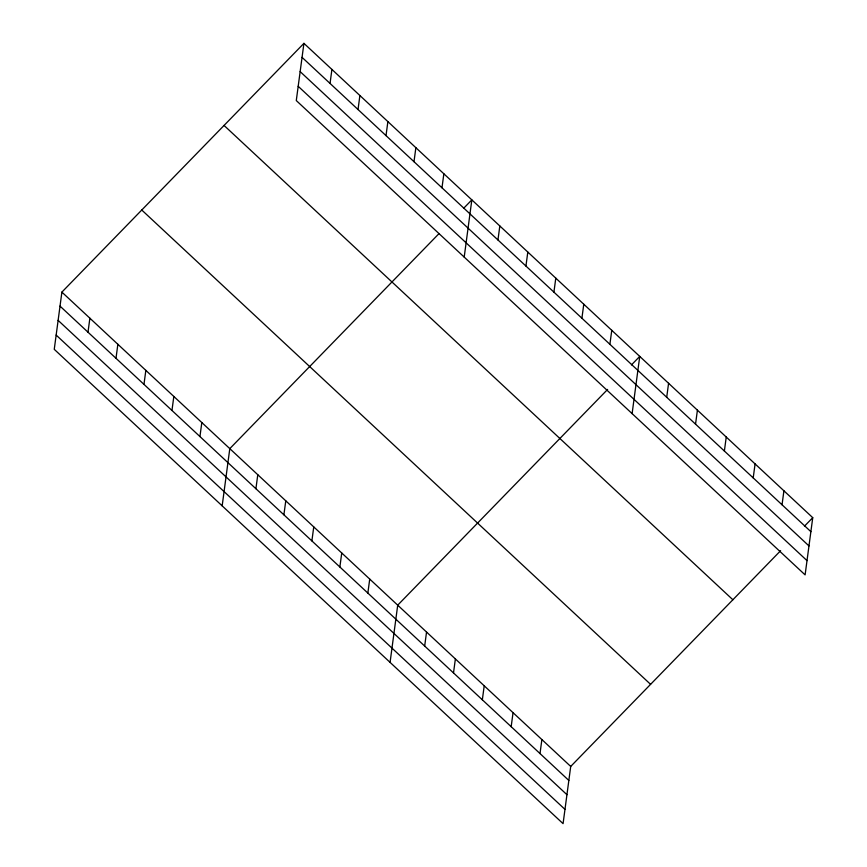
<?xml version="1.0" encoding="UTF-8"?>
<svg xmlns="http://www.w3.org/2000/svg" width="867" height="867" viewBox="0 0 867 867"><rect width="100%" height="100%" fill="white"/><g stroke="black" fill="none" stroke-linecap="round" stroke-linejoin="round"><path stroke-width="1.3" d="M303.927 43.35L296.286 100.561L805.107 574.886L812.747 517.675L303.927 43.35L61.893 292.114L54.253 349.325L563.073 823.65L570.714 766.439L780.614 550.697M88.001 332.202L89.875 318.2M115.994 358.299L117.858 344.297M143.976 384.384L145.84 370.382M171.959 410.47L173.834 396.468M199.941 436.556L201.816 422.554M222.169 505.851L229.798 448.64L438.789 233.841M255.917 488.728L257.781 474.726M330.045 83.438L331.909 69.436M283.899 514.814L285.774 500.823M358.028 109.524L359.892 95.522M311.882 540.91L313.756 526.908M386.01 135.61L387.874 121.608M339.875 566.996L341.739 552.994M413.993 161.706L415.867 147.704M367.857 593.082L369.721 579.08M441.986 187.792L443.85 173.79M390.074 662.377L397.715 605.166L607.615 389.424M464.203 257.087L471.832 199.876L463.574 208.373M424.678 646.045L426.542 632.043M497.951 239.964L499.825 225.962M453.506 672.922L455.381 658.92M525.933 266.05L527.808 252.048M482.345 699.799L484.209 685.808M553.926 292.136L555.79 278.134M511.172 726.687L513.047 712.685M581.909 318.222L583.773 304.23M540.011 753.564L541.875 739.562M609.891 344.318L611.766 330.316M632.108 413.613L639.748 356.402L631.479 364.899M666.712 397.281L668.576 383.279M695.54 424.158L697.415 410.156M724.378 451.035L726.243 437.033M753.206 477.912L755.081 463.91M782.045 504.789L783.909 490.787M804.478 526.161L812.747 517.675M302.052 57.352L810.883 531.666M300.155 71.614L808.976 545.928M298.194 86.299L807.014 560.624M224.054 125.444L732.875 599.758M141.755 210.02L650.586 684.345M61.893 292.114L570.714 766.439M60.018 306.116L568.839 780.441M58.122 320.378L566.942 794.703M56.16 335.074L564.981 809.388"/></g></svg>
